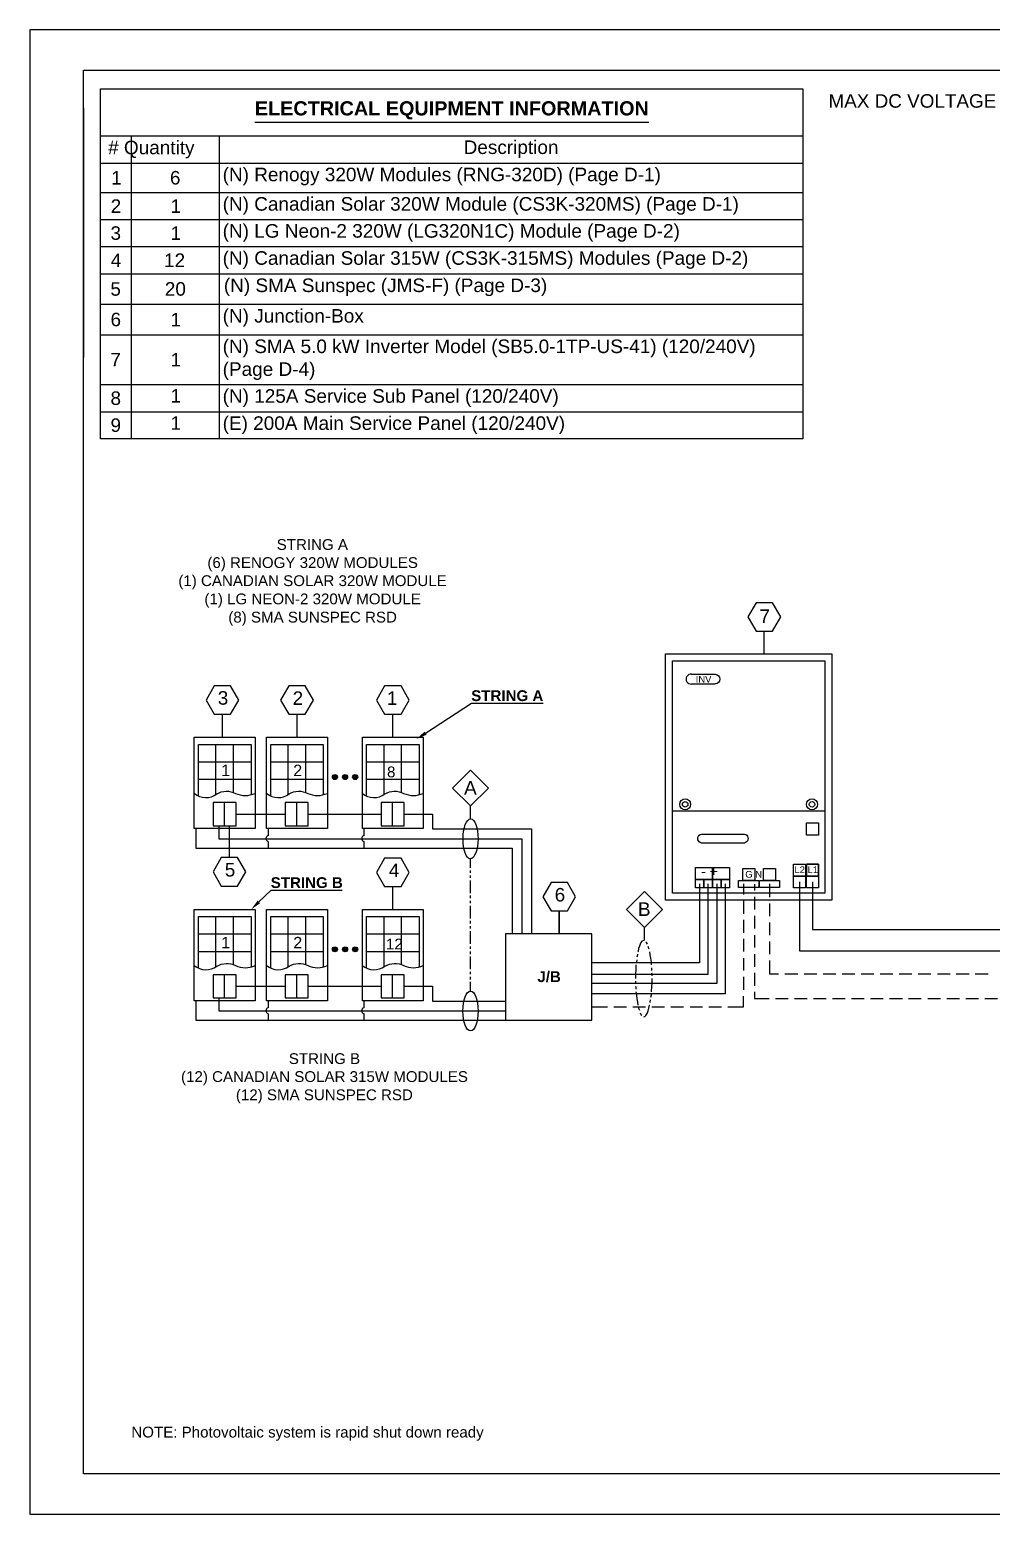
# Model space of a CAD drawing. Header units: inches. Extents: x 347 to 7477, y 1065 to 7514.
# Drawn here: x 3965 to 4677, y 6128 to 7228 of the extents above; entities that cross this region are included whole.
import ezdxf

# ---------------------------------------------------------------- set-up
doc = ezdxf.new("R2010")
doc.units = ezdxf.units.IN
doc.header["$MEASUREMENT"] = 0
for name, color, linetype in [('PDF3_0', 7, 'Continuous'), ('PDF3_PDF5_Geometry', 7, 'Continuous'), ('PDF3_PDF_Geometry', 7, 'Continuous'), ('PDF3_Text', 7, 'Continuous')]:
    doc.layers.add(name, color=color, linetype=linetype)
doc.styles.add('PDF Arial', font='arial.ttf')
doc.styles.add('PDF Arial Bold', font='arialbd.ttf')

msp = doc.modelspace()

# ---------------------------------------------------------------- linework, layer by layer
at = {"layer": 'PDF3_0', "lineweight": 25}
for points in [[(3965.1, 7228.3), (3965.1, 6128.4), (5664.9, 6128.4), (5664.9, 7228.3)], [(4537.5, 6925.3), (4017.5, 6925.3), (4017.5, 7184.5), (4537.5, 7184.5)], [(4502.8, 6803.8), (4496.7, 6793.3), (4502.8, 6782.8), (4515, 6782.8), (4521.1, 6793.3), (4515, 6803.8)], [(4435.8, 6765.8), (4558.8, 6765.8), (4558.8, 6583.5), (4435.8, 6583.5)], [(4440.8, 6760.8), (4553.8, 6760.8), (4553.8, 6588.5), (4440.8, 6588.5)], [(4101.7, 6742.2), (4095.6, 6731.6), (4101.7, 6721.1), (4113.8, 6721.1), (4119.9, 6731.6), (4113.8, 6742.2)], [(4156.9, 6742.2), (4150.8, 6731.6), (4156.9, 6721.1), (4169.1, 6721.1), (4175.1, 6731.6), (4169.1, 6742.2)], [(4227.8, 6742.2), (4221.7, 6731.6), (4227.8, 6721.1), (4240, 6721.1), (4246.1, 6731.6), (4240, 6742.2)], [(4132, 6636.5), (4086.9, 6636.5), (4086.9, 6704.1), (4132, 6704.1)], [(4185.5, 6636.5), (4140.4, 6636.5), (4140.4, 6704.1), (4185.5, 6704.1)], [(4256.4, 6636.5), (4211.4, 6636.5), (4211.4, 6704.1), (4256.4, 6704.1)], [(4278, 6666.4), (4291.4, 6679.7), (4304.6, 6666.4), (4291.4, 6653.2)], [(4100.9, 6655.7), (4100.9, 6638.6), (4117.8, 6638.6), (4117.8, 6655.7)], [(4154.3, 6655.7), (4154.3, 6638.6), (4171.3, 6638.6), (4171.3, 6655.7)], [(4225.3, 6655.7), (4225.3, 6638.6), (4242.3, 6638.6), (4242.3, 6655.7)], [(4540.2, 6631.6), (4540.2, 6640.6), (4549, 6640.6), (4549, 6631.6)], [(4106.8, 6614.9), (4100.9, 6604.4), (4106.8, 6593.9), (4119, 6593.9), (4125.1, 6604.4), (4119, 6614.9)], [(4227.8, 6614.6), (4221.7, 6604), (4227.8, 6593.5), (4240, 6593.5), (4246.1, 6604), (4240, 6614.6)], [(4457.9, 6607.6), (4470.3, 6607.6), (4470.3, 6598.7), (4457.9, 6598.7)], [(4492.9, 6606.8), (4501.8, 6606.8), (4501.8, 6598), (4492.9, 6598)], [(4508.3, 6606.8), (4517.2, 6606.8), (4517.2, 6598), (4508.3, 6598)], [(4540.1, 6610.2), (4540.1, 6601.3), (4549, 6601.3), (4549, 6610.2), (4540.1, 6610.2), (4549, 6610.2), (4549, 6601.3), (4540.1, 6601.3)], [(4540.1, 6601.3), (4549, 6601.3), (4549, 6592.5), (4540.1, 6592.5)], [(4351, 6596.5), (4344.9, 6586), (4351, 6575.4), (4363.1, 6575.4), (4369.2, 6586), (4363.1, 6596.5)], [(4351, 6596.5), (4344.9, 6586), (4351, 6575.4), (4363.1, 6575.4), (4369.2, 6586), (4363.1, 6596.5)], [(4406.9, 6576.5), (4420.2, 6589.8), (4433.4, 6576.5), (4420.2, 6563.2)], [(4457.9, 6598.7), (4464.1, 6598.7), (4464.1, 6592.5), (4457.9, 6592.5)], [(4464.1, 6598.7), (4470.3, 6598.7), (4470.3, 6592.5), (4464.1, 6592.5)], [(4132, 6508.9), (4086.9, 6508.9), (4086.9, 6576.5), (4132, 6576.5)], [(4185.5, 6508.9), (4140.4, 6508.9), (4140.4, 6576.5), (4185.5, 6576.5)], [(4256.4, 6508.9), (4211.4, 6508.9), (4211.4, 6576.5), (4256.4, 6576.5)], [(4357.1, 6575.4), (4357.1, 6558.4)], [(4317.3, 6494.4), (4381.3, 6494.4), (4381.3, 6558.4), (4317.3, 6558.4)], [(4100.9, 6528.1), (4100.9, 6511.1), (4117.8, 6511.1), (4117.8, 6528.1)], [(4154.3, 6528.1), (4154.3, 6511.1), (4171.3, 6511.1), (4171.3, 6528.1)], [(4225.3, 6528.1), (4225.3, 6511.1), (4242.3, 6511.1), (4242.3, 6528.1)]]:
    msp.add_lwpolyline(points, close=True, dxfattribs=at)
for points in [[(4017.5, 7149.7), (4537.5, 7149.7)], [(4040.1, 7149.7), (4040.1, 6925.3)], [(4105.4, 7149.7), (4105.4, 6925.3)], [(4131.7, 7159.8), (4228.7, 7159.8), (4423.4, 7159.8)], [(4017.5, 7129.5), (4537.5, 7129.5)], [(4017.5, 7107.7), (4537.5, 7107.7)], [(4017.5, 7087.6), (4537.5, 7087.6)], [(4017.5, 7067.6), (4537.5, 7067.6)], [(4017.5, 7047.5), (4537.5, 7047.5)], [(4017.5, 7024.9), (4537.5, 7024.9)], [(4017.5, 7002.3), (4537.5, 7002.3)], [(4017.5, 6965.5), (4537.5, 6965.5)], [(4017.5, 6945.3), (4537.5, 6945.3)], [(4508.9, 6765.8), (4508.9, 6782.8)], [(4472.6, 6743.5), (4455.1, 6743.5)], [(4107.8, 6704.1), (4107.8, 6721.1)], [(4163, 6704.1), (4163, 6721.1)], [(4233.9, 6704.1), (4233.9, 6721.1)], [(4258.1, 6707.2), (4292.1, 6729.4), (4292.3, 6729.4), (4345.2, 6729.4)], [(4109.3, 6638.6), (4109.3, 6655.7)], [(4162.8, 6638.6), (4162.8, 6655.7)], [(4233.7, 6638.6), (4233.7, 6655.7)], [(4117.8, 6647.2), (4154.3, 6647.2)], [(4171.3, 6647.2), (4225.3, 6647.2)], [(4242.3, 6647.2), (4263.3, 6647.2), (4263.3, 6636.3), (4317.3, 6636.3)], [(4440.8, 6649.6), (4553.8, 6649.6)], [(4112.9, 6614.9), (4112.9, 6638.6)], [(4315.6, 6636.3), (4336.6, 6636.3), (4336.6, 6558.7)], [(4493.4, 6625.6), (4463.2, 6625.6)], [(4134.7, 6582.1), (4143.7, 6590.8), (4143.9, 6590.8), (4196.4, 6590.8)], [(4233.9, 6576.5), (4233.9, 6593.5)], [(4460.9, 6595.6), (4460.9, 6537.1), (4381.3, 6537.1)], [(4467.2, 6595.6), (4467.2, 6528.3), (4381.3, 6528.3)], [(4544.6, 6596.9), (4544.6, 6561.6), (4804.5, 6561.6)], [(4109.3, 6511.1), (4109.3, 6528.1)], [(4162.8, 6511.1), (4162.8, 6528.1)], [(4233.7, 6511.1), (4233.7, 6528.1)], [(4117.8, 6519.6), (4154.3, 6519.6)], [(4171.3, 6519.6), (4225.3, 6519.6)], [(4242.3, 6519.6), (4263.3, 6519.6), (4263.3, 6508.7), (4317.3, 6508.7)]]:
    msp.add_lwpolyline(points, dxfattribs=at)
for points in [[(4455.1, 6750.8), (4472.6, 6750.8, -0.971085), (4472.5, 6743.6)], [(4086.9, 6662.6, 0.344559), (4103.6, 6662.1, -0.262852), (4117.4, 6662.5, 0.213656), (4131.9, 6662.5)], [(4140.4, 6662.6, 0.344559), (4157.1, 6662.1, -0.262852), (4170.9, 6662.5, 0.213656), (4185.4, 6662.5)], [(4211.3, 6662.6, 0.344559), (4228, 6662.1, -0.262852), (4241.9, 6662.5, 0.213656), (4256.4, 6662.5)], [(4463.2, 6625.7, -1.083856), (4463.2, 6632.4), (4493.4, 6632.4, -1.055691), (4493.3, 6625.7)], [(4086.9, 6535, 0.344559), (4103.6, 6534.5, -0.262852), (4117.4, 6534.9, 0.213656), (4131.9, 6534.9)], [(4140.4, 6535, 0.344559), (4157.1, 6534.5, -0.262852), (4170.9, 6534.9, 0.213656), (4185.4, 6534.9)], [(4211.3, 6535, 0.344559), (4228, 6534.5, -0.262852), (4241.9, 6534.9, 0.213656), (4256.4, 6534.9)]]:
    msp.add_lwpolyline(points, format="xyb", dxfattribs=at)
at = {"layer": 'PDF3_0', "color": 5, "lineweight": 25}
for points in [[(4090, 6660.5), (4090, 6698.8), (4128.9, 6698.8), (4128.9, 6661.4)], [(4102.9, 6661.5), (4102.9, 6698.8)], [(4115.9, 6663.2), (4115.9, 6698.8)], [(4143.5, 6660.5), (4143.5, 6698.8), (4182.4, 6698.8), (4182.4, 6661.4)], [(4156.4, 6661.5), (4156.4, 6698.8)], [(4169.4, 6663.2), (4169.4, 6698.8)], [(4214.5, 6660.5), (4214.5, 6698.8), (4253.3, 6698.8), (4253.3, 6661.4)], [(4227.5, 6661.5), (4227.5, 6698.8)], [(4240.3, 6663.2), (4240.3, 6698.8)], [(4090, 6685.9), (4128.9, 6685.9)], [(4143.5, 6685.9), (4182.4, 6685.9)], [(4214.5, 6685.9), (4253.3, 6685.9)], [(4090, 6673), (4128.9, 6673)], [(4143.5, 6673), (4182.4, 6673)], [(4214.5, 6673), (4253.3, 6673)], [(4090, 6533), (4090, 6571.2), (4128.9, 6571.2), (4128.9, 6533.8)], [(4102.9, 6533.9), (4102.9, 6571.2)], [(4115.9, 6535.6), (4115.9, 6571.2)], [(4143.5, 6533), (4143.5, 6571.2), (4182.4, 6571.2), (4182.4, 6533.8)], [(4156.4, 6533.9), (4156.4, 6571.2)], [(4169.4, 6535.6), (4169.4, 6571.2)], [(4214.5, 6533), (4214.5, 6571.2), (4253.3, 6571.2), (4253.3, 6533.8)], [(4227.5, 6533.9), (4227.5, 6571.2)], [(4240.3, 6535.6), (4240.3, 6571.2)], [(4090, 6558.4), (4128.9, 6558.4)], [(4143.5, 6558.4), (4182.4, 6558.4)], [(4214.5, 6558.4), (4253.3, 6558.4)], [(4090, 6545.4), (4128.9, 6545.4)], [(4143.5, 6545.4), (4182.4, 6545.4)], [(4214.5, 6545.4), (4253.3, 6545.4)]]:
    msp.add_lwpolyline(points, dxfattribs=at)
at = {"layer": 'PDF3_0', "color": 251, "lineweight": 25, "true_color": 0x636466}
for points in [[(4291.4, 6643.7), (4291.4, 6653.2)], [(4420.2, 6553.8), (4420.2, 6563.2)]]:
    msp.add_lwpolyline(points, dxfattribs=at)
at = {"layer": 'PDF3_0', "color": 102, "lineweight": 25, "true_color": 0x00b82d}
for points in [[(4088, 6636.5), (4088, 6622), (4317.3, 6622)], [(4141.5, 6636.5), (4141.5, 6631.1)], [(4212.5, 6636.5), (4212.5, 6631.1)], [(4141.5, 6626.8), (4141.5, 6622)], [(4212.5, 6626.8), (4212.5, 6622)], [(4315.6, 6622), (4322.3, 6622), (4322.3, 6558.7)], [(4088, 6508.9), (4088, 6494.4), (4317.3, 6494.4)], [(4141.5, 6508.9), (4141.5, 6503.6)], [(4212.5, 6508.9), (4212.5, 6503.6)], [(4141.5, 6499.2), (4141.5, 6494.4)], [(4212.5, 6499.2), (4212.5, 6494.4)]]:
    msp.add_lwpolyline(points, dxfattribs=at)
at = {"layer": 'PDF3_0', "color": 1, "lineweight": 25}
for points in [[(4105, 6638.6), (4105, 6628.9), (4317.3, 6628.9)], [(4315.6, 6628.9), (4329.3, 6628.9), (4329.3, 6558.7)], [(4480, 6595.6), (4480, 6514.1), (4381.3, 6514.1)], [(4473.8, 6595.6), (4473.8, 6521.6), (4381.3, 6521.6)], [(4534.9, 6596.9), (4534.9, 6545.8), (4804.5, 6545.8)], [(4105, 6511.1), (4105, 6501.3), (4317.3, 6501.3)]]:
    msp.add_lwpolyline(points, dxfattribs=at)
at = {"layer": 'PDF3_0', "color": 252, "lineweight": 25, "true_color": 0x929498}
for points in [[(4291.4, 6607.4), (4291.4, 6614.1)], [(4291.4, 6603.7), (4291.4, 6605.5)], [(4291.4, 6599.9), (4291.4, 6601.8)], [(4291.4, 6588.6), (4291.4, 6598)], [(4512.7, 6595.4), (4512.7, 6585.7)], [(4291.4, 6584.9), (4291.4, 6586.8)], [(4291.4, 6581.1), (4291.4, 6583)], [(4291.4, 6569.8), (4291.4, 6579.2)], [(4512.7, 6581), (4512.7, 6571.6)], [(4291.4, 6566.1), (4291.4, 6568)], [(4512.7, 6566.9), (4512.7, 6557.5)], [(4291.4, 6562.3), (4291.4, 6564.2)], [(4291.4, 6551), (4291.4, 6560.4)], [(4291.4, 6547.3), (4291.4, 6549.2)], [(4291.4, 6543.5), (4291.4, 6545.4)], [(4419.7, 6553.6), (4419, 6553.4), (4418.3, 6553), (4417.6, 6552.1), (4417, 6550.9), (4416.4, 6549.4), (4415.8, 6547.5), (4415.4, 6545.4), (4415.3, 6545.2)], [(4422.3, 6550.9), (4421.7, 6552.1), (4421.3, 6552.6)], [(4423.6, 6547.2), (4423.5, 6547.5), (4423, 6549.1)], [(4425.4, 6535.4), (4425.3, 6537.6), (4424.9, 6540.5), (4424.4, 6543), (4424.1, 6545.2)], [(4512.7, 6552.8), (4512.7, 6543.4)], [(4291.4, 6532.3), (4291.4, 6541.6)], [(4413.9, 6535.4), (4413.9, 6534.7), (4413.7, 6531.7), (4413.5, 6528.6), (4413.5, 6525.4)], [(4414.4, 6539.3), (4414.2, 6537.6), (4414.1, 6537.4)], [(4414.9, 6543.3), (4414.9, 6543), (4414.6, 6541.3)], [(4512.7, 6538.7), (4512.7, 6528.9), (4519.5, 6528.9)], [(4291.4, 6528.5), (4291.4, 6530.4)], [(4291.4, 6524.7), (4291.4, 6526.6)], [(4291.4, 6516.1), (4291.4, 6522.8)], [(4413.5, 6523.4), (4413.5, 6522.3), (4413.6, 6521.5)], [(4425.4, 6515.5), (4425.4, 6516.1), (4425.7, 6519.1), (4425.8, 6522.3), (4425.8, 6525.4)], [(4425.7, 6531.4), (4425.7, 6531.7), (4425.5, 6533.4)], [(4425.8, 6527.4), (4425.8, 6528.6), (4425.7, 6529.4)], [(4524.2, 6528.9), (4533.6, 6528.9)], [(4538.3, 6528.9), (4547.7, 6528.9)], [(4552.4, 6528.9), (4561.8, 6528.9)], [(4566.5, 6528.9), (4575.9, 6528.9)], [(4580.6, 6528.9), (4590, 6528.9)], [(4594.7, 6528.9), (4604.1, 6528.9)], [(4608.8, 6528.9), (4618.2, 6528.9)], [(4622.9, 6528.9), (4632.2, 6528.9)], [(4637, 6528.9), (4646.4, 6528.9)], [(4651, 6528.9), (4660.5, 6528.9)], [(4665.1, 6528.9), (4674.6, 6528.9)], [(4413.6, 6519.5), (4413.7, 6519.1), (4413.8, 6517.5)], [(4413.9, 6515.5), (4414.2, 6513.2), (4414.4, 6510.4), (4414.9, 6507.9), (4415.3, 6505.6)], [(4425, 6511.5), (4425.3, 6513.2), (4425.3, 6513.5)], [(4415.7, 6503.7), (4415.8, 6503.3), (4416.4, 6501.8)], [(4419.7, 6497.1), (4420.4, 6497.3), (4421.1, 6497.9), (4421.7, 6498.8), (4422.3, 6500), (4423, 6501.5), (4423.5, 6503.3), (4424, 6505.5), (4424.1, 6505.6)], [(4424.4, 6507.6), (4424.4, 6507.9), (4424.7, 6509.6)], [(4417, 6500), (4417.6, 6498.8), (4418.1, 6498.2)]]:
    msp.add_lwpolyline(points, dxfattribs=at)
at = {"layer": 'PDF3_0', "color": 1, "lineweight": 25}
for points in [[(4470.7, 6607.6), (4483.2, 6607.6), (4483.2, 6598.7), (4470.7, 6598.7)], [(4530.4, 6610.2), (4539.3, 6610.2), (4539.3, 6601.3), (4530.4, 6601.3)], [(4530.4, 6601.3), (4539.3, 6601.3), (4539.3, 6592.5), (4530.4, 6592.5)], [(4470.7, 6598.7), (4476.9, 6598.7), (4476.9, 6592.5), (4470.7, 6592.5)], [(4476.9, 6598.7), (4483.2, 6598.7), (4483.2, 6592.5), (4476.9, 6592.5)]]:
    msp.add_lwpolyline(points, close=True, dxfattribs=at)
at = {"layer": 'PDF3_0', "color": 3, "lineweight": 25}
msp.add_lwpolyline([(4504.8, 6598), (4504.8, 6592.8), (4489.9, 6592.8), (4489.9, 6598)], close=True, dxfattribs=at)
for points in [[(4493.6, 6595.6), (4493.6, 6587.6)], [(4501.6, 6595.3), (4501.6, 6590.5)], [(4493.6, 6582.9), (4493.6, 6573.4)], [(4501.6, 6585.8), (4501.6, 6576.4)], [(4493.6, 6568.8), (4493.6, 6559.3)], [(4501.6, 6571.7), (4501.6, 6562.3)], [(4501.6, 6557.6), (4501.6, 6548.3)], [(4493.6, 6554.7), (4493.6, 6545.3)], [(4493.6, 6540.5), (4493.6, 6531.2)], [(4501.6, 6543.5), (4501.6, 6534.1)], [(4493.6, 6526.5), (4493.6, 6517.1)], [(4501.6, 6529.5), (4501.6, 6520)], [(4482, 6504.4), (4493.6, 6504.4), (4493.6, 6512.4)], [(4501.6, 6515.4), (4501.6, 6510.6), (4512.4, 6510.6)], [(4381.3, 6504.4), (4392.7, 6504.4)], [(4397.5, 6504.4), (4406.9, 6504.4)], [(4411.5, 6504.4), (4421, 6504.4)], [(4425.6, 6504.4), (4435.1, 6504.4)], [(4439.8, 6504.4), (4449.1, 6504.4)], [(4453.9, 6504.4), (4463.2, 6504.4)], [(4467.9, 6504.4), (4477.3, 6504.4)], [(4517.1, 6510.6), (4526.5, 6510.6)], [(4531.2, 6510.6), (4540.6, 6510.6)], [(4545.3, 6510.6), (4554.7, 6510.6)], [(4559.4, 6510.6), (4568.7, 6510.6)], [(4573.5, 6510.6), (4582.8, 6510.6)], [(4587.5, 6510.6), (4596.9, 6510.6)], [(4601.6, 6510.6), (4611.1, 6510.6)], [(4615.7, 6510.6), (4625.1, 6510.6)], [(4629.9, 6510.6), (4639.2, 6510.6)], [(4643.9, 6510.6), (4653.3, 6510.6)], [(4658, 6510.6), (4667.4, 6510.6)], [(4672.1, 6510.6), (4681.5, 6510.6)]]:
    msp.add_lwpolyline(points, dxfattribs=at)
at = {"layer": 'PDF3_0', "color": 252, "lineweight": 25, "true_color": 0x929498}
msp.add_lwpolyline([(4520.2, 6598), (4520.2, 6592.8), (4505.4, 6592.8), (4505.4, 6598)], close=True, dxfattribs=at)
at = {"layer": 'PDF3_0', "lineweight": 25}
for centre, radius in [((4191, 6674.6), 1.86), ((4198.5, 6674.6), 1.86), ((4206, 6674.6), 1.86), ((4450.3, 6654.4), 4.04), ((4450.3, 6654.4), 2.04), ((4544.2, 6654.4), 4.04), ((4544.2, 6654.4), 2.04), ((4191, 6547), 1.86), ((4198.5, 6547), 1.86), ((4206, 6547), 1.86)]:
    msp.add_circle(centre, radius, dxfattribs=at)
msp.add_arc((4454.7, 6747.2), 3.68, 85.0452, 274.9548, dxfattribs=at)
at = {"layer": 'PDF3_0', "color": 102, "lineweight": 25, "true_color": 0x00b82d}
for centre in [(4142.3, 6629.1), (4213.2, 6629.1), (4142.3, 6501.5), (4213.2, 6501.5)]:
    msp.add_arc(centre, 2.32, 110.9894, 249.0106, dxfattribs=at)
at = {"layer": 'PDF3_0', "color": 251, "lineweight": 25, "true_color": 0x636466}
for centre, major_axis, ratio, start_param, end_param in [((4291.4, 6628.9), (0.1, 14.8), 0.376098, 0.003562290396258589, 6.286747597575845), ((4291.4, 6501.3), (0, 14.8), 0.376391, 0.000121, 6.283306)]:
    msp.add_ellipse(centre, major_axis=major_axis, ratio=ratio, start_param=start_param, end_param=end_param, dxfattribs=at)
at = {"layer": 'PDF3_0', "transparency": 33554559}
for points in [[(4258.9, 6706), (4251.4, 6702.8), (4257.4, 6708.3)], [(4189.2, 6674.9), (4192.9, 6674.6), (4189.1, 6674.6)], [(4192.9, 6674.6), (4189.1, 6674.6), (4192.9, 6674.2)], [(4189.1, 6674.6), (4192.9, 6674.2), (4189.2, 6674.2)], [(4189.3, 6675.2), (4192.9, 6674.9), (4189.2, 6674.9)], [(4192.9, 6674.9), (4189.2, 6674.9), (4192.9, 6674.6)], [(4192.9, 6674.2), (4189.2, 6674.2), (4192.8, 6673.9)], [(4189.2, 6674.2), (4192.8, 6673.9), (4189.3, 6673.9)], [(4189.4, 6675.5), (4192.8, 6675.2), (4189.3, 6675.2)], [(4192.8, 6675.2), (4189.3, 6675.2), (4192.9, 6674.9)], [(4192.8, 6673.9), (4189.3, 6673.9), (4192.6, 6673.6)], [(4189.3, 6673.9), (4192.6, 6673.6), (4189.4, 6673.6)], [(4189.7, 6675.8), (4192.6, 6675.5), (4189.4, 6675.5)], [(4192.6, 6675.5), (4189.4, 6675.5), (4192.8, 6675.2)], [(4192.6, 6673.6), (4189.4, 6673.6), (4192.4, 6673.3)], [(4189.4, 6673.6), (4192.4, 6673.3), (4189.7, 6673.3)], [(4189.9, 6676.1), (4192.4, 6675.8), (4189.7, 6675.8)], [(4192.4, 6675.8), (4189.7, 6675.8), (4192.6, 6675.5)], [(4192.4, 6673.3), (4189.7, 6673.3), (4192.1, 6673.1)], [(4189.7, 6673.3), (4192.1, 6673.1), (4189.9, 6673.1)], [(4190.2, 6676.2), (4192.1, 6676.1), (4189.9, 6676.1)], [(4192.1, 6676.1), (4189.9, 6676.1), (4192.4, 6675.8)], [(4192.1, 6673.1), (4189.9, 6673.1), (4191.9, 6672.9)], [(4189.9, 6673.1), (4191.9, 6672.9), (4190.2, 6672.9)], [(4190.5, 6676.3), (4191.9, 6676.2), (4190.2, 6676.2)], [(4191.9, 6676.2), (4190.2, 6676.2), (4192.1, 6676.1)], [(4191.9, 6672.9), (4190.2, 6672.9), (4191.6, 6672.8)], [(4190.2, 6672.9), (4191.6, 6672.8), (4190.5, 6672.8)], [(4190.9, 6676.4), (4191.6, 6676.3), (4190.5, 6676.3)], [(4191.6, 6676.3), (4190.5, 6676.3), (4191.9, 6676.2)], [(4191.6, 6672.8), (4190.5, 6672.8), (4191.2, 6672.7)], [(4190.5, 6672.8), (4191.2, 6672.7), (4190.9, 6672.7)], [(4191.2, 6676.4), (4190.9, 6676.4), (4191.6, 6676.3)], [(4196.8, 6675.2), (4200.4, 6674.9), (4196.7, 6674.9)], [(4200.4, 6674.9), (4196.7, 6674.9), (4200.4, 6674.6)], [(4196.7, 6674.9), (4200.4, 6674.6), (4196.7, 6674.6)], [(4200.4, 6674.6), (4196.7, 6674.6), (4200.4, 6674.2)], [(4196.7, 6674.6), (4200.4, 6674.2), (4196.7, 6674.2)], [(4200.4, 6674.2), (4196.7, 6674.2), (4200.3, 6673.9)], [(4196.7, 6674.2), (4200.3, 6673.9), (4196.8, 6673.9)], [(4196.9, 6675.5), (4200.3, 6675.2), (4196.8, 6675.2)], [(4200.3, 6675.2), (4196.8, 6675.2), (4200.4, 6674.9)], [(4200.3, 6673.9), (4196.8, 6673.9), (4200.1, 6673.6)], [(4196.8, 6673.9), (4200.1, 6673.6), (4196.9, 6673.6)], [(4197.1, 6675.8), (4200.1, 6675.5), (4196.9, 6675.5)], [(4200.1, 6675.5), (4196.9, 6675.5), (4200.3, 6675.2)], [(4200.1, 6673.6), (4196.9, 6673.6), (4199.9, 6673.3)], [(4196.9, 6673.6), (4199.9, 6673.3), (4197.1, 6673.3)], [(4197.4, 6676.1), (4199.9, 6675.8), (4197.1, 6675.8)], [(4199.9, 6675.8), (4197.1, 6675.8), (4200.1, 6675.5)], [(4199.9, 6673.3), (4197.1, 6673.3), (4199.7, 6673.1)], [(4197.1, 6673.3), (4199.7, 6673.1), (4197.4, 6673.1)], [(4197.7, 6676.2), (4199.7, 6676.1), (4197.4, 6676.1)], [(4199.7, 6676.1), (4197.4, 6676.1), (4199.9, 6675.8)], [(4199.7, 6673.1), (4197.4, 6673.1), (4199.4, 6672.9)], [(4197.4, 6673.1), (4199.4, 6672.9), (4197.7, 6672.9)], [(4198, 6676.3), (4199.4, 6676.2), (4197.7, 6676.2)], [(4199.4, 6676.2), (4197.7, 6676.2), (4199.7, 6676.1)], [(4199.4, 6672.9), (4197.7, 6672.9), (4199, 6672.8)], [(4197.7, 6672.9), (4199, 6672.8), (4198, 6672.8)], [(4198.4, 6676.4), (4199, 6676.3), (4198, 6676.3)], [(4199, 6676.3), (4198, 6676.3), (4199.4, 6676.2)], [(4199, 6672.8), (4198, 6672.8), (4198.7, 6672.7)], [(4198, 6672.8), (4198.7, 6672.7), (4198.4, 6672.7)], [(4198.7, 6676.4), (4198.4, 6676.4), (4199, 6676.3)], [(4204.3, 6675.2), (4207.9, 6674.9), (4204.2, 6674.9)], [(4207.9, 6674.9), (4204.2, 6674.9), (4207.9, 6674.6)], [(4204.2, 6674.9), (4207.9, 6674.6), (4204.2, 6674.6)], [(4207.9, 6674.6), (4204.2, 6674.6), (4207.9, 6674.2)], [(4204.2, 6674.6), (4207.9, 6674.2), (4204.2, 6674.2)], [(4207.9, 6674.2), (4204.2, 6674.2), (4207.8, 6673.9)], [(4204.2, 6674.2), (4207.8, 6673.9), (4204.3, 6673.9)], [(4204.5, 6675.5), (4207.8, 6675.2), (4204.3, 6675.2)], [(4207.8, 6675.2), (4204.3, 6675.2), (4207.9, 6674.9)], [(4207.8, 6673.9), (4204.3, 6673.9), (4207.7, 6673.6)], [(4204.3, 6673.9), (4207.7, 6673.6), (4204.5, 6673.6)], [(4204.7, 6675.8), (4207.7, 6675.5), (4204.5, 6675.5)], [(4207.7, 6675.5), (4204.5, 6675.5), (4207.8, 6675.2)], [(4207.7, 6673.6), (4204.5, 6673.6), (4207.5, 6673.3)], [(4204.5, 6673.6), (4207.5, 6673.3), (4204.7, 6673.3)], [(4204.9, 6676.1), (4207.5, 6675.8), (4204.7, 6675.8)], [(4207.5, 6675.8), (4204.7, 6675.8), (4207.7, 6675.5)], [(4207.5, 6673.3), (4204.7, 6673.3), (4207.2, 6673.1)], [(4204.7, 6673.3), (4207.2, 6673.1), (4204.9, 6673.1)], [(4205.2, 6676.2), (4207.2, 6676.1), (4204.9, 6676.1)], [(4207.2, 6676.1), (4204.9, 6676.1), (4207.5, 6675.8)], [(4207.2, 6673.1), (4204.9, 6673.1), (4206.9, 6672.9)], [(4204.9, 6673.1), (4206.9, 6672.9), (4205.2, 6672.9)], [(4205.6, 6676.3), (4206.9, 6676.2), (4205.2, 6676.2)], [(4206.9, 6676.2), (4205.2, 6676.2), (4207.2, 6676.1)], [(4206.9, 6672.9), (4205.2, 6672.9), (4206.6, 6672.8)], [(4205.2, 6672.9), (4206.6, 6672.8), (4205.6, 6672.8)], [(4205.8, 6676.4), (4206.6, 6676.3), (4205.6, 6676.3)], [(4206.6, 6676.3), (4205.6, 6676.3), (4206.9, 6676.2)], [(4206.6, 6672.8), (4205.6, 6672.8), (4206.2, 6672.7)], [(4205.6, 6672.8), (4206.2, 6672.7), (4205.8, 6672.7)], [(4206.2, 6676.4), (4205.8, 6676.4), (4206.6, 6676.3)], [(4135.6, 6581.1), (4129, 6576.5), (4133.8, 6583.1)], [(4189.2, 6547.4), (4192.9, 6547), (4189.1, 6547)], [(4192.9, 6547), (4189.1, 6547), (4192.9, 6546.6)], [(4189.1, 6547), (4192.9, 6546.6), (4189.2, 6546.6)], [(4189.3, 6547.6), (4192.9, 6547.4), (4189.2, 6547.4)], [(4192.9, 6547.4), (4189.2, 6547.4), (4192.9, 6547)], [(4192.9, 6546.6), (4189.2, 6546.6), (4192.8, 6546.3)], [(4189.2, 6546.6), (4192.8, 6546.3), (4189.3, 6546.3)], [(4189.4, 6548), (4192.8, 6547.6), (4189.3, 6547.6)], [(4192.8, 6547.6), (4189.3, 6547.6), (4192.9, 6547.4)], [(4192.8, 6546.3), (4189.3, 6546.3), (4192.6, 6546)], [(4189.3, 6546.3), (4192.6, 6546), (4189.4, 6546)], [(4189.7, 6548.3), (4192.6, 6548), (4189.4, 6548)], [(4192.6, 6548), (4189.4, 6548), (4192.8, 6547.6)], [(4192.6, 6546), (4189.4, 6546), (4192.4, 6545.7)], [(4189.4, 6546), (4192.4, 6545.7), (4189.7, 6545.7)], [(4189.9, 6548.5), (4192.4, 6548.3), (4189.7, 6548.3)], [(4192.4, 6548.3), (4189.7, 6548.3), (4192.6, 6548)], [(4192.4, 6545.7), (4189.7, 6545.7), (4192.1, 6545.5)], [(4189.7, 6545.7), (4192.1, 6545.5), (4189.9, 6545.5)], [(4190.2, 6548.6), (4192.1, 6548.5), (4189.9, 6548.5)], [(4192.1, 6548.5), (4189.9, 6548.5), (4192.4, 6548.3)], [(4192.1, 6545.5), (4189.9, 6545.5), (4191.9, 6545.3)], [(4189.9, 6545.5), (4191.9, 6545.3), (4190.2, 6545.3)], [(4190.5, 6548.8), (4191.9, 6548.6), (4190.2, 6548.6)], [(4191.9, 6548.6), (4190.2, 6548.6), (4192.1, 6548.5)], [(4191.9, 6545.3), (4190.2, 6545.3), (4191.6, 6545.2)], [(4190.2, 6545.3), (4191.6, 6545.2), (4190.5, 6545.2)], [(4190.9, 6548.8), (4191.6, 6548.8), (4190.5, 6548.8)], [(4191.6, 6548.8), (4190.5, 6548.8), (4191.9, 6548.6)], [(4191.6, 6545.2), (4190.5, 6545.2), (4191.2, 6545.1)], [(4190.5, 6545.2), (4191.2, 6545.1), (4190.9, 6545.1)], [(4191.2, 6548.8), (4190.9, 6548.8), (4191.6, 6548.8)], [(4196.8, 6547.6), (4200.4, 6547.4), (4196.7, 6547.4)], [(4200.4, 6547.4), (4196.7, 6547.4), (4200.4, 6547)], [(4196.7, 6547.4), (4200.4, 6547), (4196.7, 6547)], [(4200.4, 6547), (4196.7, 6547), (4200.4, 6546.6)], [(4196.7, 6547), (4200.4, 6546.6), (4196.7, 6546.6)], [(4200.4, 6546.6), (4196.7, 6546.6), (4200.3, 6546.3)], [(4196.7, 6546.6), (4200.3, 6546.3), (4196.8, 6546.3)], [(4196.9, 6548), (4200.3, 6547.6), (4196.8, 6547.6)], [(4200.3, 6547.6), (4196.8, 6547.6), (4200.4, 6547.4)], [(4200.3, 6546.3), (4196.8, 6546.3), (4200.1, 6546)], [(4196.8, 6546.3), (4200.1, 6546), (4196.9, 6546)], [(4197.1, 6548.3), (4200.1, 6548), (4196.9, 6548)], [(4200.1, 6548), (4196.9, 6548), (4200.3, 6547.6)], [(4200.1, 6546), (4196.9, 6546), (4199.9, 6545.7)], [(4196.9, 6546), (4199.9, 6545.7), (4197.1, 6545.7)], [(4197.4, 6548.5), (4199.9, 6548.3), (4197.1, 6548.3)], [(4199.9, 6548.3), (4197.1, 6548.3), (4200.1, 6548)], [(4199.9, 6545.7), (4197.1, 6545.7), (4199.7, 6545.5)], [(4197.1, 6545.7), (4199.7, 6545.5), (4197.4, 6545.5)], [(4197.7, 6548.6), (4199.7, 6548.5), (4197.4, 6548.5)], [(4199.7, 6548.5), (4197.4, 6548.5), (4199.9, 6548.3)], [(4199.7, 6545.5), (4197.4, 6545.5), (4199.4, 6545.3)], [(4197.4, 6545.5), (4199.4, 6545.3), (4197.7, 6545.3)], [(4198, 6548.8), (4199.4, 6548.6), (4197.7, 6548.6)], [(4199.4, 6548.6), (4197.7, 6548.6), (4199.7, 6548.5)], [(4199.4, 6545.3), (4197.7, 6545.3), (4199, 6545.2)], [(4197.7, 6545.3), (4199, 6545.2), (4198, 6545.2)], [(4198.4, 6548.8), (4199, 6548.8), (4198, 6548.8)], [(4199, 6548.8), (4198, 6548.8), (4199.4, 6548.6)], [(4199, 6545.2), (4198, 6545.2), (4198.7, 6545.1)], [(4198, 6545.2), (4198.7, 6545.1), (4198.4, 6545.1)], [(4198.7, 6548.8), (4198.4, 6548.8), (4199, 6548.8)], [(4204.3, 6547.6), (4207.9, 6547.4), (4204.2, 6547.4)], [(4207.9, 6547.4), (4204.2, 6547.4), (4207.9, 6547)], [(4204.2, 6547.4), (4207.9, 6547), (4204.2, 6547)], [(4207.9, 6547), (4204.2, 6547), (4207.9, 6546.6)], [(4204.2, 6547), (4207.9, 6546.6), (4204.2, 6546.6)], [(4207.9, 6546.6), (4204.2, 6546.6), (4207.8, 6546.3)], [(4204.2, 6546.6), (4207.8, 6546.3), (4204.3, 6546.3)], [(4204.5, 6548), (4207.8, 6547.6), (4204.3, 6547.6)], [(4207.8, 6547.6), (4204.3, 6547.6), (4207.9, 6547.4)], [(4207.8, 6546.3), (4204.3, 6546.3), (4207.7, 6546)], [(4204.3, 6546.3), (4207.7, 6546), (4204.5, 6546)], [(4204.7, 6548.3), (4207.7, 6548), (4204.5, 6548)], [(4207.7, 6548), (4204.5, 6548), (4207.8, 6547.6)], [(4207.7, 6546), (4204.5, 6546), (4207.5, 6545.7)], [(4204.5, 6546), (4207.5, 6545.7), (4204.7, 6545.7)], [(4204.9, 6548.5), (4207.5, 6548.3), (4204.7, 6548.3)], [(4207.5, 6548.3), (4204.7, 6548.3), (4207.7, 6548)], [(4207.5, 6545.7), (4204.7, 6545.7), (4207.2, 6545.5)], [(4204.7, 6545.7), (4207.2, 6545.5), (4204.9, 6545.5)], [(4205.2, 6548.6), (4207.2, 6548.5), (4204.9, 6548.5)], [(4207.2, 6548.5), (4204.9, 6548.5), (4207.5, 6548.3)], [(4207.2, 6545.5), (4204.9, 6545.5), (4206.9, 6545.3)], [(4204.9, 6545.5), (4206.9, 6545.3), (4205.2, 6545.3)], [(4205.6, 6548.8), (4206.9, 6548.6), (4205.2, 6548.6)], [(4206.9, 6548.6), (4205.2, 6548.6), (4207.2, 6548.5)], [(4206.9, 6545.3), (4205.2, 6545.3), (4206.6, 6545.2)], [(4205.2, 6545.3), (4206.6, 6545.2), (4205.6, 6545.2)], [(4205.8, 6548.8), (4206.6, 6548.8), (4205.6, 6548.8)], [(4206.6, 6548.8), (4205.6, 6548.8), (4206.9, 6548.6)], [(4206.6, 6545.2), (4205.6, 6545.2), (4206.2, 6545.1)], [(4205.6, 6545.2), (4206.2, 6545.1), (4205.8, 6545.1)], [(4206.2, 6548.8), (4205.8, 6548.8), (4206.6, 6548.8)]]:
    msp.add_solid(points, dxfattribs=at)
at = {"layer": 'PDF3_PDF5_Geometry', "lineweight": 25}
msp.add_lwpolyline([(4005, 7170.4), (4005, 7147.7), (4005, 7111.6), (4005, 6985.5)], dxfattribs=at)
at = {"layer": 'PDF3_PDF_Geometry', "lineweight": 25}
msp.add_lwpolyline([(5625, 7198.4), (5625, 6158.4), (4005, 6158.4), (4005, 7198.4), (5625, 7198.4), (5625, 6158.4), (5371.5, 6158.4), (5371.5, 6191.2), (5625, 6191.2), (5371.5, 6191.2), (5371.5, 6224.1), (5625, 6224.1)], dxfattribs=at)

# ---------------------------------------------------------------- texts
at = {"layer": 'PDF3_Text', "attachment_point": 7}
for s, insert, char_height, style in [('ELECTRICAL EQUIPMENT INFORMATION', (4131.7, 7161.8), 10.5, 'PDF Arial Bold'), ('MAX DC VOLTAGE FOR INVERTERS: 12 * 39.9 * 1.12 = 536.3 V <= 600 V', (4556.4, 7170.4), 10, 'PDF Arial'), ('# Quantity', (4023.1, 7133), 10.05, 'PDF Arial'), ('Description', (4286.3, 7133.2), 10.046, 'PDF Arial'), ('1', (4025.4, 7113.6), 10, 'PDF Arial'), ('6', (4068.9, 7113.5), 10, 'PDF Arial'), ('(N) Renogy 320W Modules (RNG-320D) (Page D-1)', (4107.9, 7113), 10.046, 'PDF Arial'), ('2', (4025, 7092.6), 10, 'PDF Arial'), ('1', (4069.3, 7092.6), 10, 'PDF Arial'), ('(N) Canadian Solar 320W Module (CS3K-320MS) (Page D-1)', (4107.9, 7091.2), 10.046, 'PDF Arial'), ('(N) LG Neon-2 320W (LG320N1C) Module (Page D-2)', (4107.9, 7071.2), 10.046, 'PDF Arial'), ('3', (4024.9, 7072.5), 10, 'PDF Arial'), ('1', (4069.3, 7072.6), 10, 'PDF Arial'), ('4', (4025.1, 7052.5), 10, 'PDF Arial'), ('12', (4064.5, 7052.5), 10.05, 'PDF Arial'), ('(N) Canadian Solar 315W (CS3K-315MS) Modules (Page D-2)', (4107.9, 7051.1), 10.046, 'PDF Arial'), ('5', (4024.8, 7031.1), 10, 'PDF Arial'), ('20', (4065.1, 7031.1), 10.05, 'PDF Arial'), ('(N) SMA Sunspec (JMS-F) (Page D-3)', (4108.8, 7030.9), 10.046, 'PDF Arial'), ('6', (4024.9, 7008.5), 10, 'PDF Arial'), ('1', (4069.3, 7008.5), 10, 'PDF Arial'), ('(N) Junction-Box', (4107.9, 7008.3), 10.046, 'PDF Arial'), ('(N) SMA 5.0 kW Inverter Model (SB5.0-1TP-US-41) (120/240V)', (4107.9, 6985.7), 10.046, 'PDF Arial'), ('7', (4024.8, 6978.8), 10, 'PDF Arial'), ('1', (4069.3, 6978.8), 10, 'PDF Arial'), ('(Page D-4)', (4107.9, 6968.8), 10.05, 'PDF Arial'), ('(N) 125A Service Sub Panel (120/240V)', (4107.9, 6948.9), 10.046, 'PDF Arial'), ('8', (4024.9, 6950.2), 10, 'PDF Arial'), ('1', (4069.3, 6952.1), 10, 'PDF Arial'), ('9', (4024.9, 6930.2), 10, 'PDF Arial'), ('1', (4069.3, 6931.9), 10, 'PDF Arial'), ('(E) 200A Main Service Panel (120/240V)', (4107.9, 6928.8), 10.046, 'PDF Arial'), ('STRING A', (4147.9, 6842.8), 8, 'PDF Arial'), ('(6) RENOGY 320W MODULES', (4096.6, 6827.1), 8, 'PDF Arial'), ('(1) CANADIAN SOLAR 320W MODULE', (4075.1, 6813.7), 8, 'PDF Arial'), ('(1) LG NEON-2 320W MODULE', (4094.4, 6800.2), 8, 'PDF Arial'), ('(8) SMA SUNSPEC RSD', (4112.1, 6786.7), 8, 'PDF Arial'), ('7', (4505.3, 6788.8), 10, 'PDF Arial'), ('INV', (4458.1, 6744.6), 5, 'PDF Arial'), ('3', (4104.3, 6728.1), 10, 'PDF Arial'), ('2', (4159.7, 6728.1), 10, 'PDF Arial'), ('1', (4229.5, 6728.1), 10, 'PDF Arial'), ('STRING A', (4291.9, 6730.8), 8, 'PDF Arial Bold'), ('1', (4106.8, 6675.3), 8.5, 'PDF Arial'), ('2', (4160.2, 6675.3), 8.5, 'PDF Arial'), ('8', (4229.6, 6674.3), 8, 'PDF Arial'), ('A', (4286.6, 6661.6), 10.1, 'PDF Arial'), ('5', (4109.5, 6600.8), 10, 'PDF Arial'), ('4', (4230.9, 6600.5), 10, 'PDF Arial'), ('STRING B', (4143.5, 6592.3), 8, 'PDF Arial Bold'), ('L2 L1', (4531.2, 6603.5), 5, 'PDF Arial'), ('6', (4353.7, 6582.3), 10, 'PDF Arial'), ('B', (4415.3, 6571.7), 10.1, 'PDF Arial'), ('1', (4106.8, 6547.7), 8.5, 'PDF Arial'), ('2', (4160.2, 6547.7), 8.5, 'PDF Arial'), ('12', (4228.8, 6546.9), 8, 'PDF Arial'), ('J/B', (4340.9, 6522.5), 8, 'PDF Arial Bold'), ('STRING B', (4156.9, 6461.9), 8, 'PDF Arial'), ('(12) CANADIAN SOLAR 315W MODULES', (4077.1, 6446.3), 8, 'PDF Arial'), ('(12) SMA SUNSPEC RSD', (4117.7, 6432.8), 8, 'PDF Arial'), ('NOTE: Photovoltaic system is rapid shut down ready', (4040.3, 6182.9), 8, 'PDF Arial')]:
    msp.add_mtext(s, dxfattribs=dict(at, insert=insert, char_height=char_height, style=style))
at = {"layer": 'PDF3_Text', "color": 1, "insert": (4462.1, 6601), "char_height": 7.5, "attachment_point": 7, "style": 'PDF Arial'}
msp.add_mtext('- +', dxfattribs=at)
at = {"layer": 'PDF3_Text', "color": 252, "true_color": 0x929498, "insert": (4494.8, 6600), "char_height": 5, "attachment_point": 7, "style": 'PDF Arial'}
msp.add_mtext('G N', dxfattribs=at)

doc.saveas('drawing.dxf')
